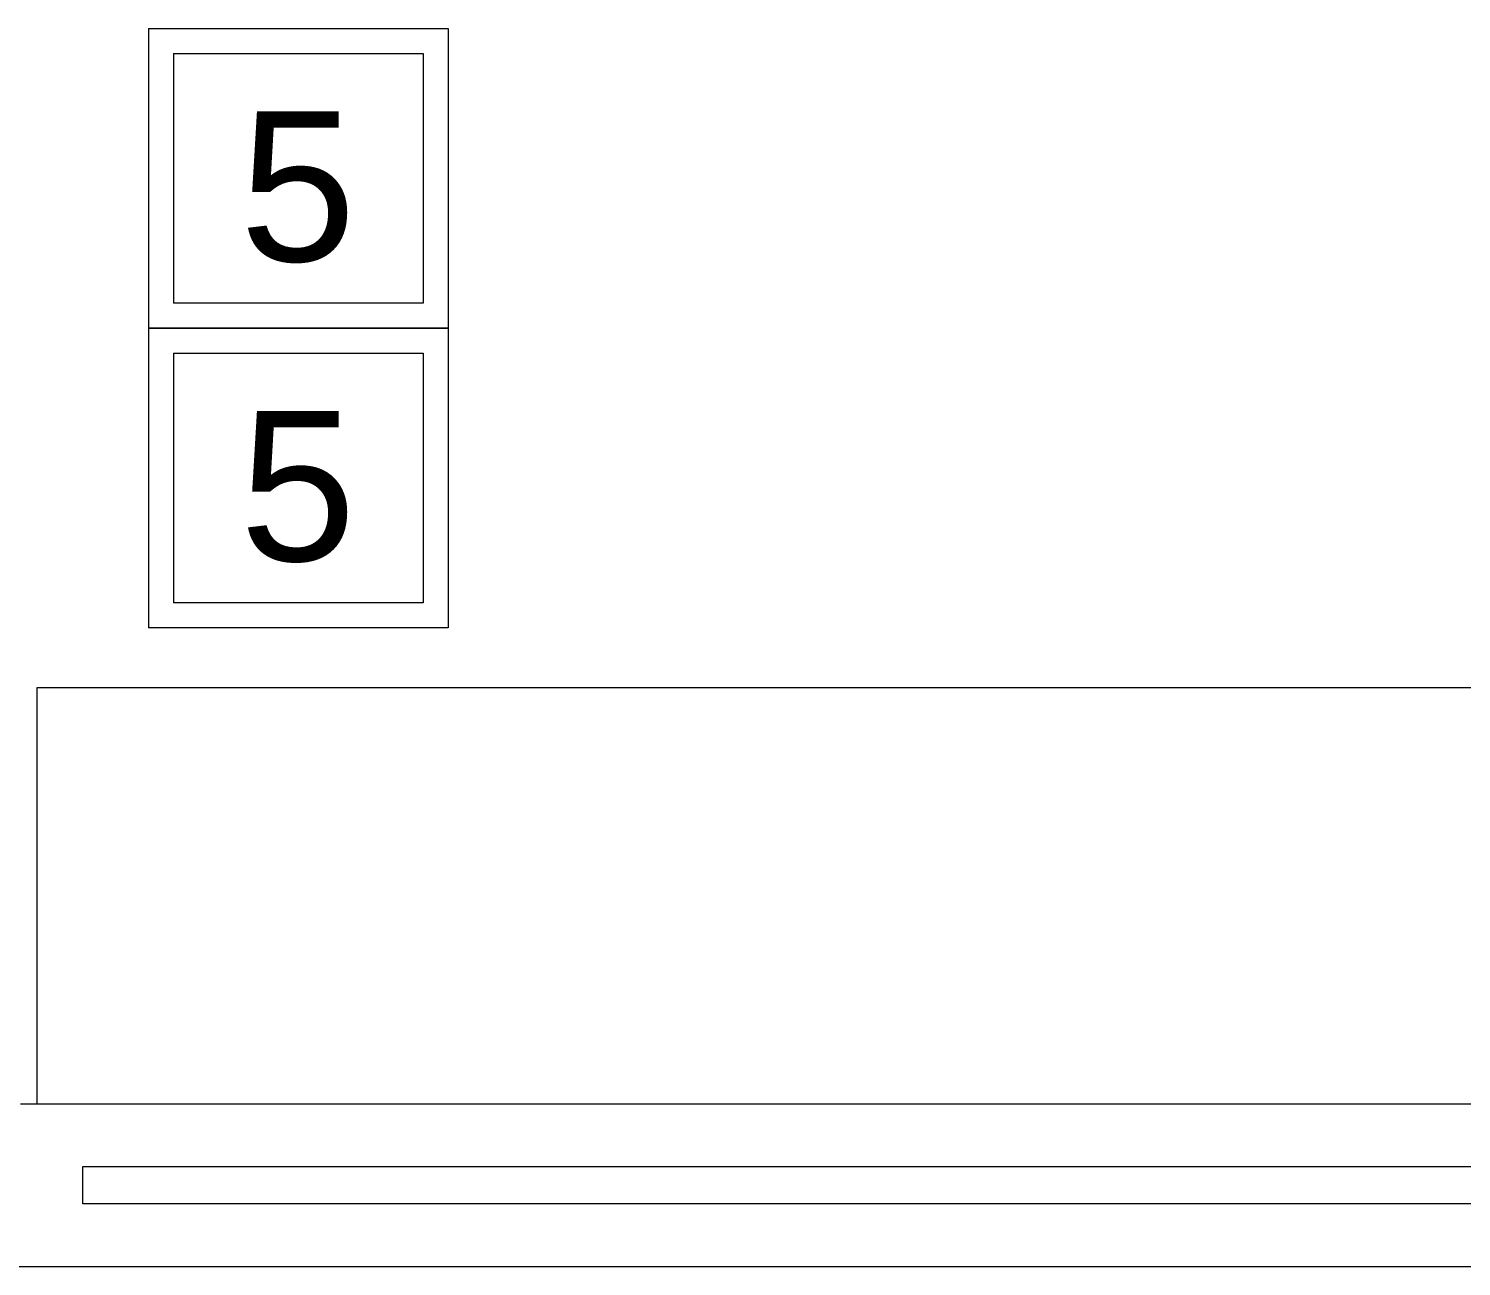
# Model space of a CAD drawing. Header units: inches. Extents: x 1 to 4333, y -575 to 1753.
# Drawn here: x 3190.2 to 3276.2, y 1550.1 to 1624.4 of the extents above; entities that cross this region are included whole.
import ezdxf

# ---------------------------------------------------------------- set-up
doc = ezdxf.new("R2010")
doc.units = ezdxf.units.IN
doc.header["$MEASUREMENT"] = 0
for name, color, linetype, lineweight in [('A-ANNO-NOTE', 131, 'Continuous', 20), ('I-WALL', 2, 'Continuous', 13), ('Q-CASE', 31, 'Continuous', 9)]:
    doc.layers.add(name, color=color, linetype=linetype, lineweight=lineweight)
doc.styles.add('Arial', font='arial.ttf', dxfattribs={"height": 9})

# ---------------------------------------------------------------- blocks, each defined once
blk = doc.blocks.new('Counter Top - Adustable Angle _No Backsplash_ - Standard Counter Top-2890121-New Construction - Tel_Data_Elec Plan')
at = {"layer": 'Q-CASE', "lineweight": 13}
for p, q in [((-17.592, -1.5), (108.086, -127.177)), ((108.086, -127.177), (125.763, -109.5))]:
    blk.add_line(p, q, dxfattribs=at)
blk = doc.blocks.new('FORM Equipment_Fixture Tag - Square-214315-New Construction - Tel_Data_Elec Plan')
at = {"layer": 'A-ANNO-NOTE'}
for p, q in [((-0.09375, 0.09375), (0.09375, 0.09375)), ((-0.09375, 0.09375), (0.09375, 0.09375)), ((-0.09375, 0.09375), (0.09375, 0.09375)), ((-0.09375, 0.09375), (-0.09375, -0.09375)), ((0.09375, 0.09375), (0.09375, -0.09375)), ((-0.078125, 0.078125), (-0.078125, -0.078125)), ((-0.078125, 0.078125), (0.078125, 0.078125)), ((0.078125, 0.078125), (0.078125, -0.078125)), ((0.078125, -0.078125), (-0.078125, -0.078125)), ((0.09375, -0.09375), (-0.09375, -0.09375))]:
    blk.add_line(p, q, dxfattribs=at)

msp = doc.modelspace()

# ---------------------------------------------------------------- linework, layer by layer
at = {"layer": 'I-WALL', "color": 10, "lineweight": 20}
for p, q in [((3378.748, 1559.815), (3189.658, 1559.815)), ((3193.408, 1556.065), (3374.998, 1556.065)), ((3193.408, 1553.815), (3193.408, 1556.065)), ((3372.748, 1553.815), (3193.408, 1553.815)), ((3110.533, 1550.065), (3374.301, 1550.065))]:
    msp.add_line(p, q, dxfattribs=at)

# ---------------------------------------------------------------- block references
at = {"layer": 'A-ANNO-NOTE', "xscale": 96, "yscale": 96, "zscale": 96}
for p in [(3206.349, 1615.415), (3206.349, 1597.415)]:
    msp.add_blockref('FORM Equipment_Fixture Tag - Square-214315-New Construction - Tel_Data_Elec Plan', p, dxfattribs=at)
at = {"layer": 'Q-CASE', "lineweight": 13, "rotation": 225.0000000000001}
msp.add_blockref('Counter Top - Adustable Angle _No Backsplash_ - Standard Counter Top-2890121-New Construction - Tel_Data_Elec Plan', (3357.014, 1571.315), dxfattribs=at)

# ---------------------------------------------------------------- texts
at = {"layer": 'A-ANNO-NOTE', "lineweight": 9, "char_height": 9, "width": 8.484, "attachment_point": 1, "style": 'Arial'}
for insert in [(3202.827, 1619.442), (3202.827, 1601.442)]:
    msp.add_mtext('5', dxfattribs=dict(at, insert=insert))

doc.saveas('drawing.dxf')
